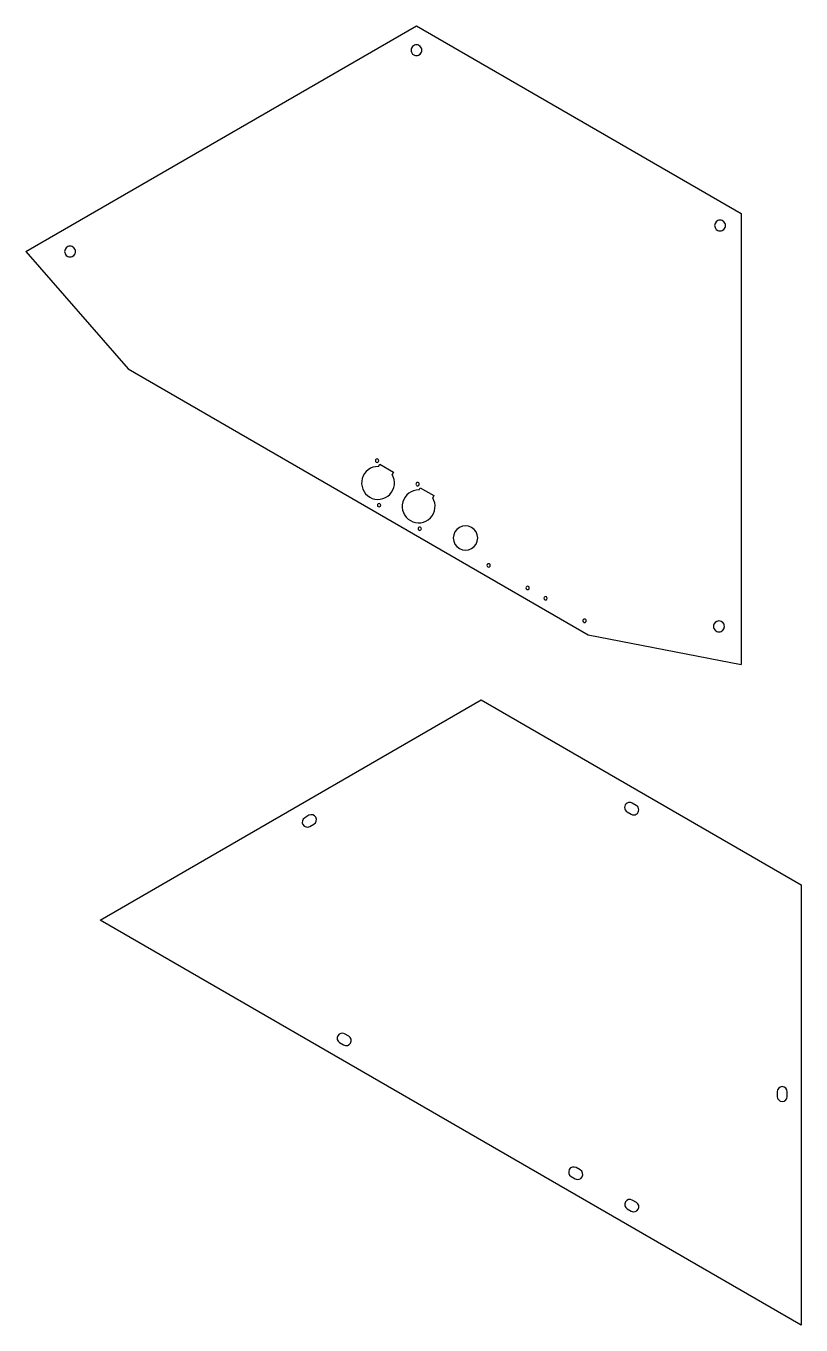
# Model space of a CAD drawing. Extents: x -891 to 831, y 0 to 1780.
# Drawn here: x 306 to 831, y 708 to 1587 of the extents above; entities that cross this region are included whole.
import ezdxf

# ---------------------------------------------------------------- set-up
doc = ezdxf.new("R2010")
doc.units = 0

msp = doc.modelspace()

# ---------------------------------------------------------------- linework, layer by layer
at = {"layer": 'Sketch054'}
for p, q in [((356.341, 982.05), (614.241, 1130.95)), ((614.241, 1130.95), (830.685, 1005.985)), ((711.428196, 1059.15508), (711.3095, 1058.260393)), ((711.3095, 1058.260393), (711.428197, 1057.365706)), ((711.768898, 1059.974893), (711.428196, 1059.15508)), ((711.428197, 1057.365706), (711.7689, 1056.545893)), ((712.308526, 1060.679857), (711.768898, 1059.974893)), ((711.7689, 1056.545893), (712.308528, 1055.84093)), ((713.023998, 1061.229995), (712.308526, 1060.679857)), ((712.308528, 1055.84093), (713.024002, 1055.290793)), ((713.858168, 1061.574545), (713.023998, 1061.229995)), ((713.024, 1055.29), (715.77302, 1053.7025)), ((714.738498, 1061.689395), (713.858168, 1061.574545)), ((715.618829, 1061.574547), (714.738498, 1061.689395)), ((716.453, 1061.23), (715.618829, 1061.574547)), ((719.202, 1059.64), (716.45298, 1061.2275)), ((719.918472, 1059.09907), (719.202998, 1059.649207)), ((720.4581, 1058.394107), (719.918472, 1059.09907)), ((719.918474, 1054.260143), (720.458102, 1054.965107)), ((720.798803, 1057.574294), (720.4581, 1058.394107)), ((720.458102, 1054.965107), (720.798804, 1055.78492)), ((720.9175, 1056.679607), (720.798803, 1057.574294)), ((720.798804, 1055.78492), (720.9175, 1056.679607)), ((493.306231, 1049.257934), (493.215213, 1047.947151)), ((493.215213, 1047.947151), (493.649122, 1046.657183)), ((493.881914, 1050.439046), (493.306231, 1049.257934)), ((493.649122, 1046.657183), (494.549313, 1045.636423)), ((494.902, 1051.34), (493.881914, 1050.439046)), ((494.549313, 1045.636423), (495.729993, 1045.059856)), ((497.653, 1052.93), (494.90398, 1051.3425)), ((498.942292, 1053.362143), (497.652, 1052.9292)), ((498.333, 1045.4), (501.08202, 1046.9875)), ((500.253007, 1053.270144), (498.942292, 1053.362143)), ((501.433687, 1052.693577), (500.253007, 1053.270144)), ((501.081, 1046.99), (502.101086, 1047.890954)), ((502.333878, 1051.672817), (501.433687, 1052.693577)), ((502.101086, 1047.890954), (502.676769, 1049.072066)), ((502.767787, 1050.382849), (502.333878, 1051.672817)), ((502.676769, 1049.072066), (502.767787, 1050.382849)), ((715.774, 1053.71), (716.608171, 1053.365453)), ((716.608171, 1053.365453), (717.488502, 1053.250605)), ((717.488502, 1053.250605), (718.368832, 1053.365455)), ((718.368832, 1053.365455), (719.203002, 1053.710005)), ((719.203002, 1053.710005), (719.918474, 1054.260143)), ((495.729993, 1045.059856), (497.040708, 1044.967857)), ((497.040708, 1044.967857), (498.331, 1045.4008)), ((830.685, 1005.98), (830.685, 708.188)), ((830.685, 708.188), (356.341, 982.05)), ((519.237993, 905.465944), (518.057313, 904.889377)), ((520.548708, 905.557943), (519.237993, 905.465944)), ((521.839, 905.125), (520.548708, 905.557943)), ((524.587, 903.537), (521.83798, 905.1245)), ((517.157122, 903.868617), (516.723213, 902.578649)), ((516.723213, 902.578649), (516.814231, 901.267866)), ((516.814231, 901.267866), (517.389914, 900.086754)), ((518.057313, 904.889377), (517.157122, 903.868617)), ((517.389914, 900.086754), (518.41, 899.1858)), ((518.409, 899.185), (521.15802, 897.5975)), ((521.159, 897.598), (522.448319, 897.168006)), ((522.448319, 897.168006), (523.757235, 897.261583)), ((523.757235, 897.261583), (524.93594, 897.838361)), ((525.60504, 902.635579), (524.588, 903.53717)), ((524.93594, 897.838361), (525.834626, 898.857969)), ((526.178453, 901.455233), (525.60504, 902.635579)), ((525.834626, 898.857969), (526.268296, 900.146056)), ((526.268296, 900.146056), (526.178453, 901.455233)), ((814.556, 866.006), (814.556, 862.831)), ((814.556, 862.832), (814.827151, 861.499159)), ((814.827161, 867.339841), (814.55601, 866.007)), ((814.827151, 861.499159), (815.562397, 860.411117)), ((815.562407, 868.427883), (814.827161, 867.339841)), ((816.651703, 869.161269), (815.562407, 868.427883)), ((817.985005, 869.430144), (816.651703, 869.161269)), ((819.318307, 869.161269), (817.985005, 869.430144)), ((820.407603, 868.427883), (819.318307, 869.161269)), ((820.407593, 860.411117), (821.142839, 861.499159)), ((821.142849, 867.339841), (820.407603, 868.427883)), ((821.142839, 861.499159), (821.41399, 862.832)), ((821.414, 866.007), (821.142849, 867.339841)), ((821.414, 862.831), (821.414, 866.006)), ((815.562397, 860.411117), (816.651693, 859.677731)), ((816.651693, 859.677731), (817.984995, 859.408856)), ((817.984995, 859.408856), (819.318297, 859.677731)), ((819.318297, 859.677731), (820.407593, 860.411117)), ((673.892374, 813.377031), (673.458704, 812.088944)), ((673.458704, 812.088944), (673.548547, 810.779767)), ((673.548547, 810.779767), (674.12196, 809.599421)), ((674.79106, 814.396639), (673.892374, 813.377031)), ((674.12196, 809.599421), (675.139, 808.69783)), ((675.969765, 814.973417), (674.79106, 814.396639)), ((675.138, 808.698), (677.88781, 807.1105)), ((677.278681, 815.066994), (675.969765, 814.973417)), ((678.568, 814.637), (677.278681, 815.066994)), ((681.317, 813.05), (678.56719, 814.6375)), ((682.337086, 812.149246), (681.317, 813.0502)), ((681.669687, 807.346623), (682.569878, 808.367383)), ((682.912769, 810.968134), (682.337086, 812.149246)), ((682.569878, 808.367383), (683.003787, 809.657351)), ((683.003787, 809.657351), (682.912769, 810.968134)), ((677.888, 807.111), (679.178292, 806.678057)), ((679.178292, 806.678057), (680.489007, 806.770056)), ((680.489007, 806.770056), (681.669687, 807.346623)), ((711.831122, 791.473617), (711.397213, 790.183649)), ((712.731313, 792.494377), (711.831122, 791.473617)), ((713.911993, 793.070944), (712.731313, 792.494377)), ((715.222708, 793.162943), (713.911993, 793.070944)), ((716.513, 792.73), (715.222708, 793.162943)), ((719.262, 791.143), (716.51219, 792.7305)), ((720.282086, 790.241246), (719.262, 791.1422)), ((711.397213, 790.183649), (711.488231, 788.872866)), ((711.488231, 788.872866), (712.063914, 787.691754)), ((712.063914, 787.691754), (713.084, 786.7908)), ((713.083, 786.79), (715.83281, 785.2025)), ((715.833, 785.203), (717.123292, 784.770057)), ((717.123292, 784.770057), (718.434007, 784.862056)), ((718.434007, 784.862056), (719.614687, 785.438623)), ((719.614687, 785.438623), (720.514878, 786.459383)), ((720.857769, 789.060134), (720.282086, 790.241246)), ((720.514878, 786.459383), (720.948787, 787.749351)), ((720.948787, 787.749351), (720.857769, 789.060134))]:
    msp.add_line(p, q, dxfattribs=at)
at = {"layer": 'Sketch059'}
for p, q in [((306.214, 1434.25), (570.463, 1586.82)), ((570.463, 1586.82), (790.082, 1460.02)), ((567.860877, 1573.05035), (567.071183, 1571.881641)), ((569.030886, 1573.838117), (567.860877, 1573.05035)), ((569.72157, 1574.052269), (569.030886, 1573.838117)), ((570.463005, 1574.126931), (569.72157, 1574.052269)), ((571.20444, 1574.052269), (570.463005, 1574.126931)), ((571.895124, 1573.838117), (571.20444, 1574.052269)), ((573.065133, 1573.05035), (571.895124, 1573.838117)), ((573.854827, 1571.881641), (573.065133, 1573.05035)), ((566.855894, 1571.191311), (566.78001, 1570.45)), ((566.78001, 1570.45), (566.855894, 1569.708689)), ((567.071183, 1571.881641), (566.855894, 1571.191311)), ((566.855894, 1569.708689), (567.071183, 1569.018359)), ((567.071183, 1569.018359), (567.860877, 1567.84965)), ((567.860877, 1567.84965), (569.030886, 1567.061883)), ((569.030886, 1567.061883), (569.72157, 1566.847731)), ((569.72157, 1566.847731), (570.463005, 1566.773069)), ((570.463005, 1566.773069), (571.20444, 1566.847731)), ((571.20444, 1566.847731), (571.895124, 1567.061883)), ((571.895124, 1567.061883), (573.065133, 1567.84965)), ((573.065133, 1567.84965), (573.854827, 1569.018359)), ((574.070116, 1571.191311), (573.854827, 1571.881641)), ((573.854827, 1569.018359), (574.070116, 1569.708689)), ((574.146, 1570.45), (574.070116, 1571.191311)), ((574.070116, 1569.708689), (574.146, 1570.45)), ((574.146, 1570.45), (574.146, 1570.45)), ((790.082, 1460.02), (790.082, 1154.89)), ((772.301894, 1452.581311), (772.22601, 1451.84)), ((772.22601, 1451.84), (772.301894, 1451.098689)), ((772.517183, 1453.271641), (772.301894, 1452.581311)), ((772.301894, 1451.098689), (772.517183, 1450.408359)), ((773.306877, 1454.44035), (772.517183, 1453.271641)), ((772.517183, 1450.408359), (773.306877, 1449.23965)), ((774.476886, 1455.228117), (773.306877, 1454.44035)), ((775.16757, 1455.442269), (774.476886, 1455.228117)), ((775.909005, 1455.516931), (775.16757, 1455.442269)), ((776.65044, 1455.442269), (775.909005, 1455.516931)), ((777.341124, 1455.228117), (776.65044, 1455.442269)), ((778.511133, 1454.44035), (777.341124, 1455.228117)), ((779.300827, 1453.271641), (778.511133, 1454.44035)), ((778.511133, 1449.23965), (779.300827, 1450.408359)), ((779.516116, 1452.581311), (779.300827, 1453.271641)), ((779.300827, 1450.408359), (779.516116, 1451.098689)), ((779.592, 1451.84), (779.516116, 1452.581311)), ((779.516116, 1451.098689), (779.592, 1451.84)), ((779.592, 1451.84), (779.592, 1451.84)), ((773.306877, 1449.23965), (774.476886, 1448.451883)), ((774.476886, 1448.451883), (775.16757, 1448.237731)), ((775.16757, 1448.237731), (775.909005, 1448.163069)), ((775.909005, 1448.163069), (776.65044, 1448.237731)), ((776.65044, 1448.237731), (777.341124, 1448.451883)), ((777.341124, 1448.451883), (778.511133, 1449.23965)), ((306.214, 1434.25), (375.3866, 1354.8222)), ((332.427894, 1434.991311), (332.35201, 1434.25)), ((332.35201, 1434.25), (332.427894, 1433.508689)), ((332.643183, 1435.681641), (332.427894, 1434.991311)), ((332.427894, 1433.508689), (332.643183, 1432.818359)), ((333.432877, 1436.85035), (332.643183, 1435.681641)), ((332.643183, 1432.818359), (333.432877, 1431.64965)), ((334.602886, 1437.638117), (333.432877, 1436.85035)), ((335.29357, 1437.852269), (334.602886, 1437.638117)), ((336.035005, 1437.926931), (335.29357, 1437.852269)), ((336.77644, 1437.852269), (336.035005, 1437.926931)), ((337.467124, 1437.638117), (336.77644, 1437.852269)), ((338.637133, 1436.85035), (337.467124, 1437.638117)), ((339.426827, 1435.681641), (338.637133, 1436.85035)), ((338.637133, 1431.64965), (339.426827, 1432.818359)), ((339.642116, 1434.991311), (339.426827, 1435.681641)), ((339.426827, 1432.818359), (339.642116, 1433.508689)), ((339.718, 1434.25), (339.642116, 1434.991311)), ((339.642116, 1433.508689), (339.718, 1434.25)), ((339.718, 1434.25), (339.718, 1434.25)), ((333.432877, 1431.64965), (334.602886, 1430.861883)), ((334.602886, 1430.861883), (335.29357, 1430.647731)), ((335.29357, 1430.647731), (336.035005, 1430.573069)), ((336.035005, 1430.573069), (336.77644, 1430.647731)), ((336.77644, 1430.647731), (337.467124, 1430.861883)), ((337.467124, 1430.861883), (338.637133, 1431.64965)), ((375.386, 1354.82), (686.709, 1175.078)), ((542.779831, 1293.37515), (542.6284, 1292.81)), ((542.6284, 1292.81), (542.779831, 1292.24485)), ((543.19355, 1293.788869), (542.779831, 1293.37515)), ((542.779831, 1292.24485), (543.19355, 1291.831131)), ((543.7587, 1293.9403), (543.19355, 1293.788869)), ((543.19355, 1291.831131), (543.7587, 1291.6797)), ((544.32385, 1293.788869), (543.7587, 1293.9403)), ((543.7587, 1291.6797), (544.32385, 1291.831131)), ((544.737569, 1293.37515), (544.32385, 1293.788869)), ((544.32385, 1291.831131), (544.737569, 1292.24485)), ((544.889, 1292.81), (544.737569, 1293.37515)), ((544.737569, 1292.24485), (544.889, 1292.81)), ((544.889, 1292.81), (544.889, 1292.81)), ((535.322922, 1284.095533), (534.402845, 1282.506344)), ((536.476988, 1285.494746), (535.322922, 1284.095533)), ((537.834896, 1286.681664), (536.476988, 1285.494746)), ((539.366498, 1287.633967), (537.834896, 1286.681664)), ((541.041647, 1288.329337), (539.366498, 1287.633967)), ((542.830197, 1288.745454), (541.041647, 1288.329337)), ((544.702, 1288.86), (542.830197, 1288.745454)), ((544.702, 1288.86), (545.574066, 1290.37077)), ((545.574, 1290.37), (554.81297, 1285.03601)), ((554.777453, 1281.847708), (553.94075, 1283.52601)), ((554.813, 1285.03), (553.940934, 1283.51923)), ((533.394194, 1278.907661), (533.354281, 1277.071776)), ((533.354281, 1277.071776), (533.613008, 1275.276581)), ((533.746903, 1280.749498), (533.394194, 1278.907661)), ((533.613008, 1275.276581), (534.156219, 1273.556812)), ((534.402845, 1282.506344), (533.746903, 1280.749498)), ((554.504148, 1273.021258), (555.138867, 1274.720315)), ((555.311361, 1280.090721), (554.777453, 1281.847708)), ((555.138867, 1274.720315), (555.487813, 1276.489756)), ((555.546729, 1278.292314), (555.311361, 1280.090721)), ((555.487813, 1276.489756), (555.546729, 1278.292314)), ((570.213225, 1277.369964), (570.1244, 1276.93)), ((570.1244, 1276.93), (570.213225, 1276.490036)), ((570.455457, 1277.729243), (570.213225, 1277.369964)), ((570.213225, 1276.490036), (570.455457, 1276.130757)), ((570.814736, 1277.971475), (570.455457, 1277.729243)), ((570.455457, 1276.130757), (570.814736, 1275.888525)), ((571.2547, 1278.0603), (570.814736, 1277.971475)), ((570.814736, 1275.888525), (571.2547, 1275.7997)), ((571.694664, 1277.971475), (571.2547, 1278.0603)), ((571.2547, 1275.7997), (571.694664, 1275.888525)), ((572.053943, 1277.729243), (571.694664, 1277.971475)), ((571.694664, 1275.888525), (572.053943, 1276.130757)), ((572.296175, 1277.369964), (572.053943, 1277.729243)), ((572.053943, 1276.130757), (572.296175, 1276.490036)), ((572.198, 1272.98), (573.071124, 1274.49077)), ((572.385, 1276.93), (572.296175, 1277.369964)), ((572.296175, 1276.490036), (572.385, 1276.93)), ((572.385, 1276.93), (572.385, 1276.93)), ((573.071, 1274.49), (582.30892, 1269.15601)), ((534.156219, 1273.556812), (534.96976, 1271.947204)), ((534.96976, 1271.947204), (536.039476, 1270.482495)), ((536.039476, 1270.482495), (537.35121, 1269.19742)), ((537.35121, 1269.19742), (538.890807, 1268.126715)), ((538.890807, 1268.126715), (540.587864, 1267.328739)), ((540.587864, 1267.328739), (542.356639, 1266.835282)), ((542.356639, 1266.835282), (544.159972, 1266.641238)), ((544.159972, 1266.641238), (545.960704, 1266.741496)), ((545.960704, 1266.741496), (547.721673, 1267.130947)), ((547.721673, 1267.130947), (549.405721, 1267.804482)), ((549.405721, 1267.804482), (550.975686, 1268.756991)), ((550.975686, 1268.756991), (552.394408, 1269.983366)), ((552.394408, 1269.983366), (553.58791, 1271.429852)), ((553.58791, 1271.429852), (554.504148, 1273.021258)), ((561.898845, 1266.626344), (561.242903, 1264.869498)), ((562.818922, 1268.215533), (561.898845, 1266.626344)), ((563.972988, 1269.614746), (562.818922, 1268.215533)), ((565.330896, 1270.801664), (563.972988, 1269.614746)), ((566.862498, 1271.753967), (565.330896, 1270.801664)), ((568.537647, 1272.449337), (566.862498, 1271.753967)), ((570.326197, 1272.865454), (568.537647, 1272.449337)), ((572.198, 1272.98), (570.326197, 1272.865454)), ((582.273453, 1265.967708), (581.43675, 1267.64601)), ((582.309, 1269.16), (581.436934, 1267.64923)), ((582.807361, 1264.210721), (582.273453, 1265.967708)), ((544.157831, 1263.24515), (544.0064, 1262.68)), ((544.0064, 1262.68), (544.157831, 1262.11485)), ((544.57155, 1263.658869), (544.157831, 1263.24515)), ((544.157831, 1262.11485), (544.57155, 1261.701131)), ((545.1367, 1263.8103), (544.57155, 1263.658869)), ((544.57155, 1261.701131), (545.1367, 1261.5497)), ((545.70185, 1263.658869), (545.1367, 1263.8103)), ((545.1367, 1261.5497), (545.70185, 1261.701131)), ((546.115569, 1263.24515), (545.70185, 1263.658869)), ((545.70185, 1261.701131), (546.115569, 1262.11485)), ((546.267, 1262.68), (546.115569, 1263.24515)), ((546.115569, 1262.11485), (546.267, 1262.68)), ((546.267, 1262.68), (546.267, 1262.68)), ((560.890194, 1263.027661), (560.850281, 1261.191776)), ((560.850281, 1261.191776), (561.109008, 1259.396581)), ((561.242903, 1264.869498), (560.890194, 1263.027661)), ((561.109008, 1259.396581), (561.652219, 1257.676812)), ((561.652219, 1257.676812), (562.46576, 1256.067204)), ((581.08391, 1255.549852), (582.000148, 1257.141258)), ((582.000148, 1257.141258), (582.634867, 1258.840315)), ((582.634867, 1258.840315), (582.983813, 1260.609756)), ((583.042729, 1262.412314), (582.807361, 1264.210721)), ((582.983813, 1260.609756), (583.042729, 1262.412314)), ((562.46576, 1256.067204), (563.535476, 1254.602495)), ((563.535476, 1254.602495), (564.84721, 1253.31742)), ((564.84721, 1253.31742), (566.386807, 1252.246715)), ((566.386807, 1252.246715), (568.083864, 1251.448739)), ((568.083864, 1251.448739), (569.852639, 1250.955282)), ((569.852639, 1250.955282), (571.655972, 1250.761238)), ((571.655972, 1250.761238), (573.456704, 1250.861496)), ((572.192736, 1247.851475), (571.833457, 1247.609243)), ((572.6327, 1247.9403), (572.192736, 1247.851475)), ((573.072664, 1247.851475), (572.6327, 1247.9403)), ((573.431943, 1247.609243), (573.072664, 1247.851475)), ((573.456704, 1250.861496), (575.217673, 1251.250947)), ((575.217673, 1251.250947), (576.901721, 1251.924482)), ((576.901721, 1251.924482), (578.471686, 1252.876991)), ((578.471686, 1252.876991), (579.890408, 1254.103366)), ((579.890408, 1254.103366), (581.08391, 1255.549852)), ((599.496505, 1247.689031), (597.774072, 1246.364628)), ((601.504689, 1248.5185), (599.496505, 1247.689031)), ((603.624, 1248.79499), (601.504689, 1248.5185)), ((605.743311, 1248.5185), (603.624, 1248.79499)), ((607.751495, 1247.689031), (605.743311, 1248.5185)), ((609.473928, 1246.364628), (607.751495, 1247.689031)), ((571.591225, 1247.249964), (571.5024, 1246.81)), ((571.5024, 1246.81), (571.591225, 1246.370036)), ((571.833457, 1247.609243), (571.591225, 1247.249964)), ((571.591225, 1246.370036), (571.833457, 1246.010757)), ((571.833457, 1246.010757), (572.192736, 1245.768525)), ((572.192736, 1245.768525), (572.6327, 1245.6797)), ((572.6327, 1245.6797), (573.072664, 1245.768525)), ((573.072664, 1245.768525), (573.431943, 1246.010757)), ((573.674175, 1247.249964), (573.431943, 1247.609243)), ((573.431943, 1246.010757), (573.674175, 1246.370036)), ((573.763, 1246.81), (573.674175, 1247.249964)), ((573.674175, 1246.370036), (573.763, 1246.81)), ((573.763, 1246.81), (573.763, 1246.81)), ((595.65476, 1242.693873), (595.36901, 1240.54)), ((595.36901, 1240.54), (595.654763, 1238.386127)), ((596.474969, 1244.667495), (595.65476, 1242.693873)), ((597.774072, 1246.364628), (596.474969, 1244.667495)), ((610.773032, 1244.667495), (609.473928, 1246.364628)), ((611.593244, 1242.693873), (610.773032, 1244.667495)), ((611.879, 1240.54), (611.593244, 1242.693873)), ((611.593245, 1238.386127), (611.878995, 1240.54)), ((611.878995, 1240.54), (611.879, 1240.54)), ((595.654763, 1238.386127), (596.474973, 1236.412505)), ((596.474973, 1236.412505), (597.774077, 1234.715372)), ((597.774077, 1234.715372), (599.49651, 1233.390969)), ((599.49651, 1233.390969), (601.504694, 1232.5615)), ((601.504694, 1232.5615), (603.624005, 1232.28501)), ((603.624005, 1232.28501), (605.743316, 1232.5615)), ((605.743316, 1232.5615), (607.7515, 1233.390969)), ((607.7515, 1233.390969), (609.473933, 1234.715372)), ((609.473933, 1234.715372), (610.773036, 1236.412505)), ((610.773036, 1236.412505), (611.593245, 1238.386127)), ((618.315831, 1222.52515), (618.1644, 1221.96)), ((618.1644, 1221.96), (618.315831, 1221.39485)), ((618.72955, 1222.938869), (618.315831, 1222.52515)), ((618.315831, 1221.39485), (618.72955, 1220.981131)), ((619.2947, 1223.0903), (618.72955, 1222.938869)), ((619.85985, 1222.938869), (619.2947, 1223.0903)), ((620.273569, 1222.52515), (619.85985, 1222.938869)), ((619.85985, 1220.981131), (620.273569, 1221.39485)), ((620.425, 1221.96), (620.273569, 1222.52515)), ((620.273569, 1221.39485), (620.425, 1221.96)), ((620.425, 1221.96), (620.425, 1221.96)), ((618.72955, 1220.981131), (619.2947, 1220.8297)), ((619.2947, 1220.8297), (619.85985, 1220.981131)), ((644.711831, 1207.28515), (644.5604, 1206.72)), ((644.5604, 1206.72), (644.711831, 1206.15485)), ((645.12555, 1207.698869), (644.711831, 1207.28515)), ((644.711831, 1206.15485), (645.12555, 1205.741131)), ((645.6907, 1207.8503), (645.12555, 1207.698869)), ((645.12555, 1205.741131), (645.6907, 1205.5897)), ((646.25585, 1207.698869), (645.6907, 1207.8503)), ((645.6907, 1205.5897), (646.25585, 1205.741131)), ((646.669569, 1207.28515), (646.25585, 1207.698869)), ((646.25585, 1205.741131), (646.669569, 1206.15485)), ((646.821, 1206.72), (646.669569, 1207.28515)), ((646.669569, 1206.15485), (646.821, 1206.72)), ((646.821, 1206.72), (646.821, 1206.72)), ((656.809831, 1200.30515), (656.6584, 1199.74)), ((656.6584, 1199.74), (656.809831, 1199.17485)), ((657.22355, 1200.718869), (656.809831, 1200.30515)), ((656.809831, 1199.17485), (657.22355, 1198.761131)), ((657.7887, 1200.8703), (657.22355, 1200.718869)), ((657.22355, 1198.761131), (657.7887, 1198.6097)), ((658.35385, 1200.718869), (657.7887, 1200.8703)), ((657.7887, 1198.6097), (658.35385, 1198.761131)), ((658.767569, 1200.30515), (658.35385, 1200.718869)), ((658.35385, 1198.761131), (658.767569, 1199.17485)), ((658.919, 1199.74), (658.767569, 1200.30515)), ((658.767569, 1199.17485), (658.919, 1199.74)), ((658.919, 1199.74), (658.919, 1199.74)), ((683.143225, 1184.939964), (683.0544, 1184.5)), ((683.0544, 1184.5), (683.143225, 1184.060036)), ((683.385457, 1185.299243), (683.143225, 1184.939964)), ((683.143225, 1184.060036), (683.385457, 1183.700757)), ((683.744736, 1185.541475), (683.385457, 1185.299243)), ((683.385457, 1183.700757), (683.744736, 1183.458525)), ((684.1847, 1185.6303), (683.744736, 1185.541475)), ((683.744736, 1183.458525), (684.1847, 1183.3697)), ((684.624664, 1185.541475), (684.1847, 1185.6303)), ((684.1847, 1183.3697), (684.624664, 1183.458525)), ((684.983943, 1185.299243), (684.624664, 1185.541475)), ((684.624664, 1183.458525), (684.983943, 1183.700757)), ((685.226175, 1184.939964), (684.983943, 1185.299243)), ((684.983943, 1183.700757), (685.226175, 1184.060036)), ((685.315, 1184.5), (685.226175, 1184.939964)), ((685.226175, 1184.060036), (685.315, 1184.5)), ((685.315, 1184.5), (685.315, 1184.5)), ((771.564894, 1181.451311), (771.48901, 1180.71)), ((771.48901, 1180.71), (771.564894, 1179.968689)), ((771.780183, 1182.141641), (771.564894, 1181.451311)), ((771.564894, 1179.968689), (771.780183, 1179.278359)), ((772.569877, 1183.31035), (771.780183, 1182.141641)), ((771.780183, 1179.278359), (772.569877, 1178.10965)), ((773.739886, 1184.098117), (772.569877, 1183.31035)), ((772.569877, 1178.10965), (773.739886, 1177.321883)), ((774.43057, 1184.312269), (773.739886, 1184.098117)), ((775.172005, 1184.386931), (774.43057, 1184.312269)), ((775.91344, 1184.312269), (775.172005, 1184.386931)), ((776.604124, 1184.098117), (775.91344, 1184.312269)), ((777.774133, 1183.31035), (776.604124, 1184.098117)), ((776.604124, 1177.321883), (777.774133, 1178.10965)), ((778.563827, 1182.141641), (777.774133, 1183.31035)), ((777.774133, 1178.10965), (778.563827, 1179.278359)), ((778.779116, 1181.451311), (778.563827, 1182.141641)), ((778.563827, 1179.278359), (778.779116, 1179.968689)), ((778.855, 1180.71), (778.779116, 1181.451311)), ((778.779116, 1179.968689), (778.855, 1180.71)), ((778.855, 1180.71), (778.855, 1180.71)), ((686.709, 1175.08), (790.082, 1154.8897)), ((773.739886, 1177.321883), (774.43057, 1177.107731)), ((774.43057, 1177.107731), (775.172005, 1177.033069)), ((775.172005, 1177.033069), (775.91344, 1177.107731)), ((775.91344, 1177.107731), (776.604124, 1177.321883))]:
    msp.add_line(p, q, dxfattribs=at)

doc.saveas('drawing.dxf')
